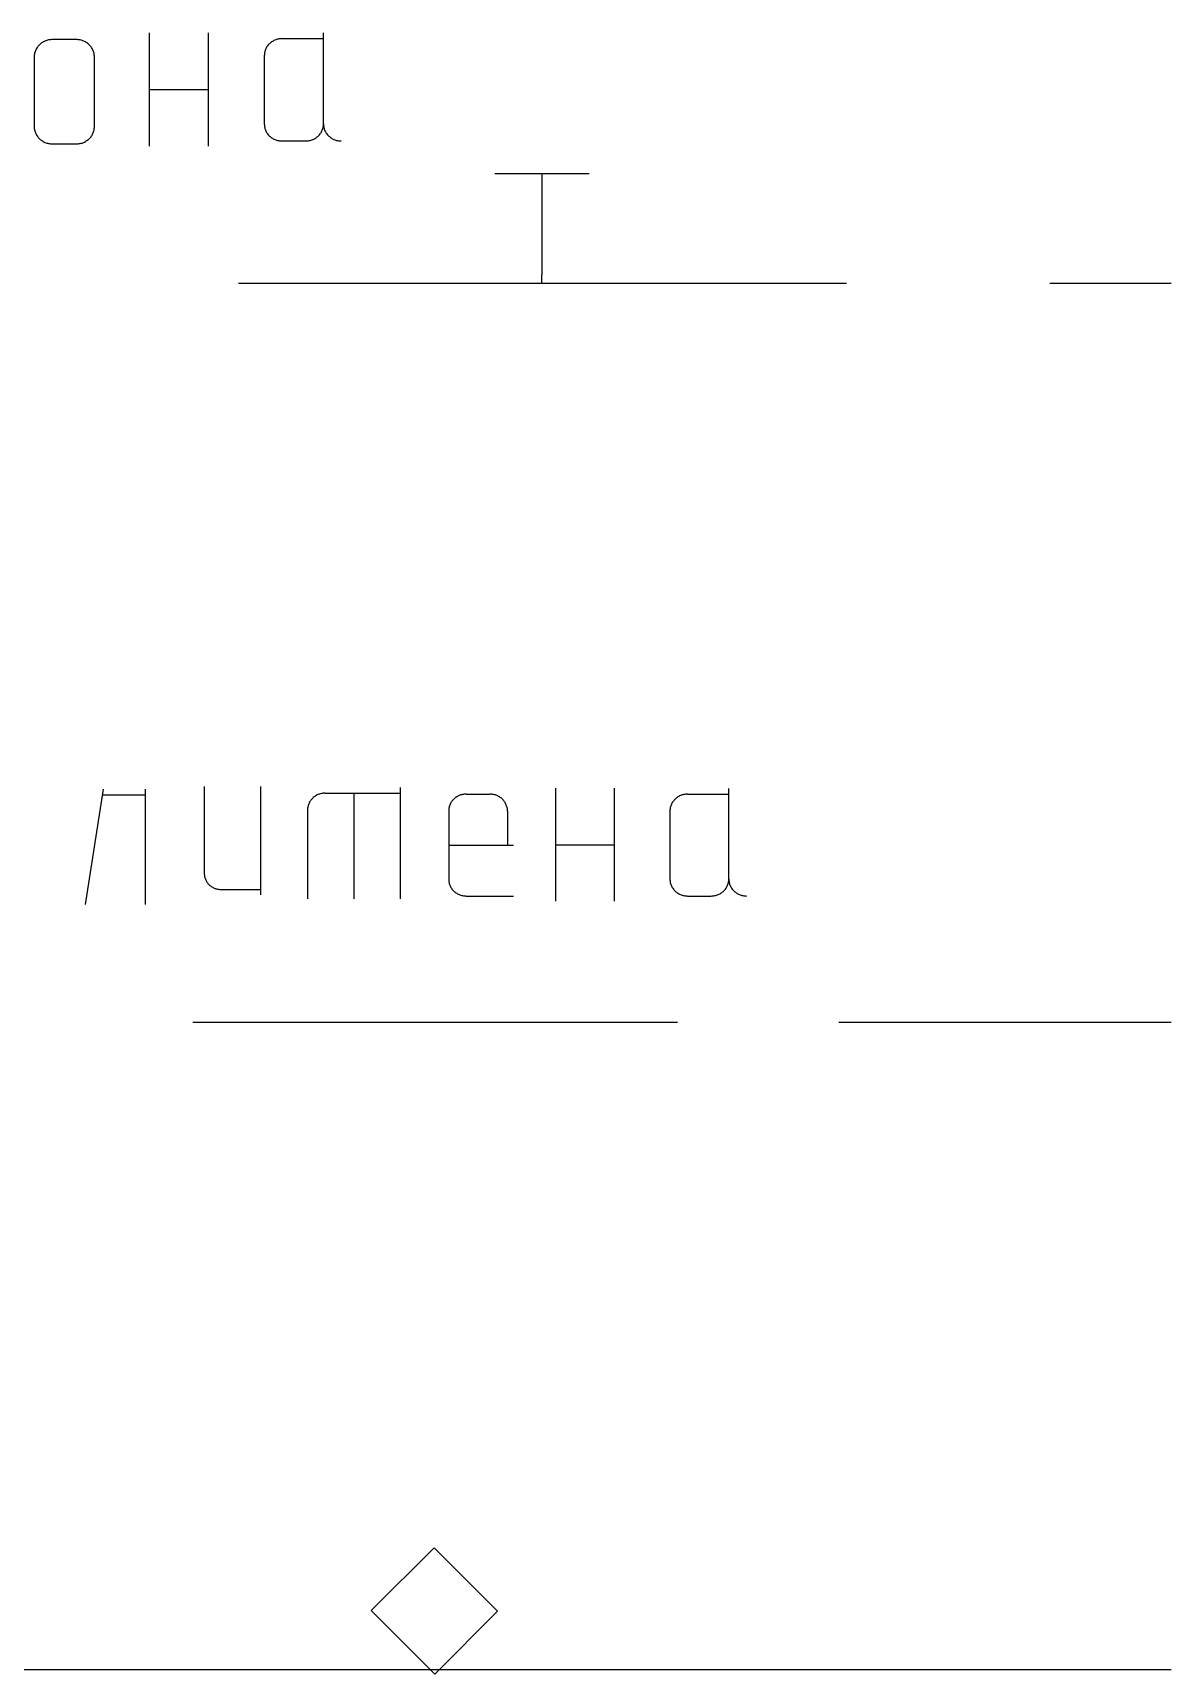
# Model space of a CAD drawing. Extents: x -2918 to -212, y 225 to 5715.
# Drawn here: x -359.37 to -349.3, y 963.71 to 978.24 of the extents above; entities that cross this region are included whole.
import ezdxf

# ---------------------------------------------------------------- set-up
doc = ezdxf.new("R2010")
doc.units = 0
doc.layers.get('0').update_dxf_attribs({"linetype": 'CONTINUOUS'})

# ---------------------------------------------------------------- blocks, each defined once
blk = doc.blocks.new('УСЛ__ОБОЗНАЧЕНИЯ_ГЕО_2')
at = {"color": 18, "linetype": 'CONTINUOUS'}
for p, q in [((116.297, -53.893), (116.289, -53.895)), ((116.305, -53.892), (116.297, -53.893)), ((116.313, -53.891), (116.305, -53.892)), ((116.322, -53.89), (116.313, -53.891)), ((116.33, -53.89), (116.322, -53.89)), ((116.543, -53.89), (116.33, -53.89)), ((116.552, -53.89), (116.543, -53.89)), ((116.56, -53.891), (116.552, -53.89)), ((116.568, -53.892), (116.56, -53.891)), ((116.577, -53.893), (116.568, -53.892)), ((116.585, -53.895), (116.577, -53.893)), ((117.188, -53.83), (117.188, -54.834)), ((117.71, -53.83), (117.71, -54.834)), ((118.307, -53.891), (118.3, -53.895)), ((118.315, -53.889), (118.307, -53.891)), ((118.323, -53.886), (118.315, -53.889)), ((118.331, -53.885), (118.323, -53.886)), ((118.339, -53.883), (118.331, -53.885)), ((118.347, -53.882), (118.339, -53.883)), ((118.355, -53.882), (118.347, -53.882)), ((118.363, -53.881), (118.355, -53.882)), ((118.363, -53.881), (118.73, -53.881)), ((118.73, -54.636), (118.73, -53.831)), ((116.171, -54.028), (116.17, -54.035)), ((116.17, -54.035), (116.17, -54.043)), ((116.172, -54.019), (116.171, -54.028)), ((116.174, -54.012), (116.172, -54.019)), ((116.176, -54.004), (116.174, -54.012)), ((116.178, -53.996), (116.176, -54.004)), ((116.181, -53.988), (116.178, -53.996)), ((116.184, -53.981), (116.181, -53.988)), ((116.188, -53.974), (116.184, -53.981)), ((116.191, -53.967), (116.188, -53.974)), ((116.196, -53.96), (116.191, -53.967)), ((116.201, -53.953), (116.196, -53.96)), ((116.206, -53.947), (116.201, -53.953)), ((116.211, -53.941), (116.206, -53.947)), ((116.217, -53.935), (116.211, -53.941)), ((116.223, -53.929), (116.217, -53.935)), ((116.229, -53.924), (116.223, -53.929)), ((116.236, -53.919), (116.229, -53.924)), ((116.243, -53.915), (116.236, -53.919)), ((116.25, -53.91), (116.243, -53.915)), ((116.257, -53.906), (116.25, -53.91)), ((116.265, -53.903), (116.257, -53.906)), ((116.273, -53.9), (116.265, -53.903)), ((116.281, -53.897), (116.273, -53.9)), ((116.289, -53.895), (116.281, -53.897)), ((116.593, -53.897), (116.585, -53.895)), ((116.601, -53.9), (116.593, -53.897)), ((116.608, -53.903), (116.601, -53.9)), ((116.616, -53.906), (116.608, -53.903)), ((116.623, -53.91), (116.616, -53.906)), ((116.63, -53.915), (116.623, -53.91)), ((116.637, -53.919), (116.63, -53.915)), ((116.644, -53.924), (116.637, -53.919)), ((116.65, -53.929), (116.644, -53.924)), ((116.656, -53.935), (116.65, -53.929)), ((116.662, -53.941), (116.656, -53.935)), ((116.668, -53.947), (116.662, -53.941)), ((116.673, -53.953), (116.668, -53.947)), ((116.677, -53.96), (116.673, -53.953)), ((116.682, -53.967), (116.677, -53.96)), ((116.686, -53.974), (116.682, -53.967)), ((116.689, -53.981), (116.686, -53.974)), ((116.693, -53.988), (116.689, -53.981)), ((116.695, -53.996), (116.693, -53.988)), ((116.698, -54.004), (116.695, -53.996)), ((116.7, -54.012), (116.698, -54.004)), ((116.701, -54.019), (116.7, -54.012)), ((116.702, -54.028), (116.701, -54.019)), ((116.703, -54.035), (116.702, -54.028)), ((116.703, -54.043), (116.703, -54.035)), ((118.207, -54.024), (118.206, -54.032)), ((118.206, -54.032), (118.206, -54.636)), ((118.208, -54.009), (118.207, -54.017)), ((118.207, -54.017), (118.207, -54.024)), ((118.21, -54.001), (118.208, -54.009)), ((118.212, -53.993), (118.21, -54.001)), ((118.214, -53.986), (118.212, -53.993)), ((118.217, -53.978), (118.214, -53.986)), ((118.22, -53.971), (118.217, -53.978)), ((118.223, -53.964), (118.22, -53.971)), ((118.227, -53.957), (118.223, -53.964)), ((118.232, -53.95), (118.227, -53.957)), ((118.236, -53.944), (118.232, -53.95)), ((118.241, -53.937), (118.236, -53.944)), ((118.247, -53.931), (118.241, -53.937)), ((118.252, -53.926), (118.247, -53.931)), ((118.258, -53.92), (118.252, -53.926)), ((118.265, -53.915), (118.258, -53.92)), ((118.271, -53.91), (118.265, -53.915)), ((118.278, -53.906), (118.271, -53.91)), ((118.285, -53.902), (118.278, -53.906)), ((118.292, -53.898), (118.285, -53.902)), ((118.3, -53.895), (118.292, -53.898)), ((116.17, -54.043), (116.17, -54.659)), ((116.703, -54.659), (116.703, -54.043)), ((117.188, -54.332), (117.71, -54.332)), ((116.17, -54.659), (116.17, -54.667)), ((116.17, -54.667), (116.171, -54.675)), ((116.171, -54.675), (116.172, -54.683)), ((116.172, -54.683), (116.174, -54.691)), ((116.174, -54.691), (116.176, -54.698)), ((116.176, -54.698), (116.178, -54.706)), ((116.178, -54.706), (116.181, -54.714)), ((116.181, -54.714), (116.184, -54.721)), ((116.184, -54.721), (116.188, -54.728)), ((116.188, -54.728), (116.191, -54.736)), ((116.191, -54.736), (116.196, -54.742)), ((116.196, -54.742), (116.201, -54.749)), ((116.201, -54.749), (116.206, -54.755)), ((116.206, -54.755), (116.211, -54.762)), ((116.211, -54.762), (116.217, -54.768)), ((116.656, -54.768), (116.662, -54.762)), ((116.662, -54.762), (116.668, -54.755)), ((116.668, -54.755), (116.673, -54.749)), ((116.673, -54.749), (116.677, -54.742)), ((116.677, -54.742), (116.682, -54.736)), ((116.682, -54.736), (116.686, -54.728)), ((116.686, -54.728), (116.689, -54.721)), ((116.689, -54.721), (116.693, -54.714)), ((116.693, -54.714), (116.695, -54.706)), ((116.695, -54.706), (116.698, -54.698)), ((116.698, -54.698), (116.7, -54.691)), ((116.7, -54.691), (116.701, -54.683)), ((116.701, -54.683), (116.702, -54.675)), ((116.702, -54.675), (116.703, -54.667)), ((116.703, -54.667), (116.703, -54.659)), ((118.206, -54.636), (118.207, -54.644)), ((118.207, -54.644), (118.207, -54.652)), ((118.207, -54.652), (118.208, -54.66)), ((118.208, -54.66), (118.21, -54.668)), ((118.21, -54.668), (118.212, -54.675)), ((118.212, -54.675), (118.214, -54.683)), ((118.214, -54.683), (118.217, -54.69)), ((118.217, -54.69), (118.22, -54.698)), ((118.22, -54.698), (118.223, -54.705)), ((118.223, -54.705), (118.227, -54.712)), ((118.227, -54.712), (118.232, -54.718)), ((118.232, -54.718), (118.236, -54.725)), ((118.236, -54.725), (118.241, -54.731)), ((118.241, -54.731), (118.247, -54.737)), ((118.247, -54.737), (118.252, -54.743)), ((118.252, -54.743), (118.258, -54.748)), ((118.258, -54.748), (118.265, -54.754)), ((118.265, -54.754), (118.271, -54.758)), ((118.271, -54.758), (118.278, -54.763)), ((118.278, -54.763), (118.285, -54.767)), ((118.651, -54.767), (118.658, -54.763)), ((118.658, -54.763), (118.665, -54.758)), ((118.665, -54.758), (118.671, -54.754)), ((118.671, -54.754), (118.678, -54.748)), ((118.678, -54.748), (118.684, -54.743)), ((118.684, -54.743), (118.69, -54.737)), ((118.69, -54.737), (118.695, -54.731)), ((118.695, -54.731), (118.7, -54.725)), ((118.7, -54.725), (118.704, -54.718)), ((118.704, -54.718), (118.709, -54.712)), ((118.709, -54.712), (118.713, -54.705)), ((118.713, -54.705), (118.716, -54.698)), ((118.716, -54.698), (118.719, -54.69)), ((118.719, -54.69), (118.722, -54.683)), ((118.722, -54.683), (118.724, -54.675)), ((118.724, -54.675), (118.726, -54.668)), ((118.726, -54.668), (118.728, -54.66)), ((118.728, -54.66), (118.729, -54.652)), ((118.729, -54.652), (118.73, -54.644)), ((118.73, -54.644), (118.73, -54.636)), ((118.73, -54.636), (118.73, -54.644)), ((118.73, -54.644), (118.73, -54.652)), ((118.73, -54.652), (118.732, -54.66)), ((118.732, -54.66), (118.733, -54.668)), ((118.733, -54.668), (118.735, -54.675)), ((118.735, -54.675), (118.737, -54.683)), ((118.737, -54.683), (118.74, -54.69)), ((118.74, -54.69), (118.743, -54.698)), ((118.743, -54.698), (118.747, -54.705)), ((118.747, -54.705), (118.751, -54.712)), ((118.751, -54.712), (118.755, -54.718)), ((118.755, -54.718), (118.76, -54.725)), ((118.76, -54.725), (118.765, -54.731)), ((118.765, -54.731), (118.77, -54.737)), ((118.77, -54.737), (118.776, -54.743)), ((118.776, -54.743), (118.782, -54.748)), ((118.782, -54.748), (118.788, -54.754)), ((118.788, -54.754), (118.794, -54.758)), ((118.794, -54.758), (118.801, -54.763)), ((118.801, -54.763), (118.808, -54.767)), ((116.217, -54.768), (116.223, -54.773)), ((116.223, -54.773), (116.229, -54.778)), ((116.229, -54.778), (116.236, -54.783)), ((116.236, -54.783), (116.243, -54.787)), ((116.243, -54.787), (116.25, -54.792)), ((116.25, -54.792), (116.257, -54.796)), ((116.257, -54.796), (116.265, -54.799)), ((116.265, -54.799), (116.273, -54.802)), ((116.273, -54.802), (116.281, -54.805)), ((116.281, -54.805), (116.289, -54.807)), ((116.289, -54.807), (116.297, -54.809)), ((116.297, -54.809), (116.305, -54.81)), ((116.305, -54.81), (116.313, -54.811)), ((116.313, -54.811), (116.322, -54.812)), ((116.322, -54.812), (116.33, -54.812)), ((116.33, -54.812), (116.543, -54.812)), ((116.543, -54.812), (116.552, -54.812)), ((116.552, -54.812), (116.56, -54.811)), ((116.56, -54.811), (116.568, -54.81)), ((116.568, -54.81), (116.577, -54.809)), ((116.577, -54.809), (116.585, -54.807)), ((116.585, -54.807), (116.593, -54.805)), ((116.593, -54.805), (116.601, -54.802)), ((116.601, -54.802), (116.608, -54.799)), ((116.608, -54.799), (116.616, -54.796)), ((116.616, -54.796), (116.623, -54.792)), ((116.623, -54.792), (116.63, -54.787)), ((116.63, -54.787), (116.637, -54.783)), ((116.637, -54.783), (116.644, -54.778)), ((116.644, -54.778), (116.65, -54.773)), ((116.65, -54.773), (116.656, -54.768)), ((118.285, -54.767), (118.292, -54.771)), ((118.292, -54.771), (118.3, -54.774)), ((118.3, -54.774), (118.307, -54.777)), ((118.307, -54.777), (118.315, -54.78)), ((118.315, -54.78), (118.323, -54.782)), ((118.323, -54.782), (118.331, -54.784)), ((118.331, -54.784), (118.339, -54.785)), ((118.339, -54.785), (118.347, -54.786)), ((118.347, -54.786), (118.355, -54.787)), ((118.355, -54.787), (118.363, -54.787)), ((118.363, -54.787), (118.573, -54.787)), ((118.573, -54.787), (118.581, -54.787)), ((118.581, -54.787), (118.589, -54.786)), ((118.589, -54.786), (118.597, -54.785)), ((118.597, -54.785), (118.605, -54.784)), ((118.605, -54.784), (118.613, -54.782)), ((118.613, -54.782), (118.621, -54.78)), ((118.621, -54.78), (118.629, -54.777)), ((118.629, -54.777), (118.637, -54.774)), ((118.637, -54.774), (118.644, -54.771)), ((118.644, -54.771), (118.651, -54.767)), ((118.808, -54.767), (118.816, -54.771)), ((118.816, -54.771), (118.823, -54.774)), ((118.823, -54.774), (118.83, -54.777)), ((118.83, -54.777), (118.838, -54.78)), ((118.838, -54.78), (118.846, -54.782)), ((118.846, -54.782), (118.854, -54.784)), ((118.854, -54.784), (118.862, -54.785)), ((118.862, -54.785), (118.87, -54.786)), ((118.87, -54.786), (118.878, -54.787)), ((118.878, -54.787), (118.887, -54.787)), ((120.245, -55.074), (121.082, -55.074)), ((120.663, -55.074), (120.663, -55.972)), ((117.979, -56.044), (123.358, -56.044)), ((120.663, -56.044), (120.663, -55.972)), ((125.157, -56.044), (126.231, -56.044)), ((116.78, -60.525), (116.621, -61.545)), ((117.152, -60.576), (116.78, -60.576)), ((117.152, -60.525), (117.152, -61.545)), ((117.675, -60.5), (117.675, -61.268)), ((118.174, -60.5), (118.174, -61.46)), ((118.743, -60.559), (119.408, -60.559)), ((118.999, -60.559), (118.999, -61.494)), ((119.408, -60.51), (119.408, -61.494)), ((119.994, -60.568), (120.202, -60.568)), ((120.782, -60.516), (120.782, -61.516)), ((121.302, -60.516), (121.302, -61.516)), ((121.952, -60.568), (122.317, -60.568)), ((122.317, -61.319), (122.317, -60.517)), ((118.59, -60.707), (118.59, -61.494)), ((119.838, -60.718), (119.838, -61.319)), ((120.359, -60.718), (120.359, -61.019)), ((121.796, -60.718), (121.796, -61.319)), ((119.838, -61.019), (120.411, -61.019)), ((120.782, -61.016), (121.302, -61.016)), ((117.825, -61.412), (118.174, -61.412)), ((119.994, -61.47), (120.411, -61.47)), ((121.952, -61.47), (122.161, -61.47)), ((117.575, -62.587), (121.862, -62.587)), ((123.291, -62.587), (126.232, -62.587)), ((119.708, -67.237), (119.151, -67.793)), ((120.271, -67.8), (119.708, -67.237)), ((119.151, -67.793), (119.714, -68.357)), ((119.714, -68.357), (120.271, -67.8)), ((88.993, -68.315), (126.231, -68.315))]:
    blk.add_line(p, q, dxfattribs=at)
at = {"color": 18, "linetype": 'CONTINUOUS', "flags": 128}
for points in [[(118.743, -60.559), (118.735, -60.559), (118.727, -60.56), (118.719, -60.561), (118.711, -60.563), (118.703, -60.564), (118.696, -60.567), (118.688, -60.569), (118.681, -60.572), (118.673, -60.575), (118.666, -60.579), (118.659, -60.583), (118.653, -60.588), (118.647, -60.592), (118.64, -60.597), (118.635, -60.603), (118.629, -60.608), (118.624, -60.614), (118.619, -60.62), (118.614, -60.627), (118.61, -60.633), (118.606, -60.64), (118.603, -60.647), (118.6, -60.654), (118.597, -60.661), (118.595, -60.669), (118.593, -60.676), (118.591, -60.684), (118.59, -60.691), (118.59, -60.699), (118.59, -60.707)], [(119.994, -60.568), (119.986, -60.568), (119.977, -60.568), (119.969, -60.57), (119.961, -60.571), (119.953, -60.573), (119.946, -60.575), (119.938, -60.578), (119.93, -60.581), (119.923, -60.584), (119.916, -60.588), (119.909, -60.592), (119.902, -60.596), (119.896, -60.601), (119.889, -60.606), (119.883, -60.612), (119.878, -60.617), (119.872, -60.623), (119.867, -60.63), (119.863, -60.636), (119.858, -60.643), (119.855, -60.65), (119.851, -60.657), (119.848, -60.664), (119.845, -60.671), (119.843, -60.679), (119.841, -60.687), (119.839, -60.694), (119.838, -60.702), (119.838, -60.71), (119.838, -60.718)], [(120.359, -60.718), (120.358, -60.71), (120.358, -60.702), (120.357, -60.694), (120.355, -60.687), (120.353, -60.679), (120.351, -60.671), (120.348, -60.664), (120.345, -60.657), (120.341, -60.65), (120.338, -60.643), (120.333, -60.636), (120.329, -60.63), (120.324, -60.623), (120.319, -60.617), (120.313, -60.612), (120.307, -60.606), (120.301, -60.601), (120.294, -60.596), (120.287, -60.592), (120.28, -60.588), (120.273, -60.584), (120.266, -60.581), (120.258, -60.578), (120.251, -60.575), (120.243, -60.573), (120.235, -60.571), (120.227, -60.57), (120.219, -60.568), (120.21, -60.568), (120.202, -60.568)], [(121.952, -60.568), (121.944, -60.568), (121.936, -60.568), (121.928, -60.57), (121.92, -60.571), (121.912, -60.573), (121.904, -60.575), (121.896, -60.578), (121.889, -60.581), (121.881, -60.584), (121.874, -60.588), (121.867, -60.592), (121.86, -60.596), (121.854, -60.601), (121.847, -60.606), (121.842, -60.612), (121.836, -60.617), (121.831, -60.623), (121.826, -60.63), (121.821, -60.636), (121.817, -60.643), (121.813, -60.65), (121.809, -60.657), (121.806, -60.664), (121.803, -60.671), (121.801, -60.679), (121.799, -60.687), (121.798, -60.694), (121.797, -60.702), (121.796, -60.71), (121.796, -60.718)], [(117.675, -61.268), (117.675, -61.275), (117.676, -61.283), (117.677, -61.291), (117.678, -61.298), (117.68, -61.305), (117.682, -61.312), (117.685, -61.32), (117.688, -61.327), (117.691, -61.333), (117.695, -61.34), (117.699, -61.346), (117.704, -61.353), (117.708, -61.358), (117.714, -61.364), (117.719, -61.37), (117.724, -61.375), (117.731, -61.38), (117.737, -61.384), (117.743, -61.389), (117.75, -61.392), (117.757, -61.396), (117.764, -61.399), (117.771, -61.402), (117.778, -61.405), (117.786, -61.407), (117.794, -61.409), (117.801, -61.41), (117.809, -61.411), (117.817, -61.412), (117.825, -61.412)], [(119.838, -61.319), (119.838, -61.327), (119.838, -61.335), (119.839, -61.343), (119.841, -61.35), (119.843, -61.358), (119.845, -61.366), (119.848, -61.373), (119.851, -61.38), (119.855, -61.387), (119.858, -61.394), (119.863, -61.401), (119.867, -61.408), (119.872, -61.414), (119.878, -61.42), (119.883, -61.426), (119.889, -61.431), (119.896, -61.436), (119.902, -61.441), (119.909, -61.445), (119.916, -61.449), (119.923, -61.453), (119.93, -61.456), (119.938, -61.459), (119.946, -61.462), (119.953, -61.465), (119.961, -61.466), (119.969, -61.468), (119.977, -61.469), (119.986, -61.469), (119.994, -61.47)], [(121.796, -61.319), (121.796, -61.327), (121.797, -61.335), (121.798, -61.343), (121.799, -61.35), (121.801, -61.358), (121.803, -61.366), (121.806, -61.373), (121.809, -61.38), (121.813, -61.387), (121.817, -61.394), (121.821, -61.401), (121.826, -61.408), (121.831, -61.414), (121.836, -61.42), (121.842, -61.426), (121.847, -61.431), (121.854, -61.436), (121.86, -61.441), (121.867, -61.445), (121.874, -61.449), (121.881, -61.453), (121.889, -61.456), (121.896, -61.459), (121.904, -61.462), (121.912, -61.465), (121.92, -61.466), (121.928, -61.468), (121.936, -61.469), (121.944, -61.469), (121.952, -61.47)], [(122.161, -61.47), (122.169, -61.469), (122.177, -61.469), (122.185, -61.468), (122.193, -61.466), (122.201, -61.465), (122.209, -61.462), (122.217, -61.459), (122.224, -61.456), (122.232, -61.453), (122.239, -61.449), (122.246, -61.445), (122.252, -61.441), (122.259, -61.436), (122.265, -61.431), (122.271, -61.426), (122.277, -61.42), (122.282, -61.414), (122.287, -61.408), (122.292, -61.401), (122.296, -61.394), (122.3, -61.387), (122.303, -61.38), (122.306, -61.373), (122.309, -61.366), (122.311, -61.358), (122.313, -61.35), (122.315, -61.343), (122.316, -61.335), (122.317, -61.327), (122.317, -61.319), (122.317, -61.327), (122.318, -61.335), (122.319, -61.343), (122.32, -61.35), (122.322, -61.358), (122.324, -61.366), (122.327, -61.373), (122.33, -61.38), (122.334, -61.387), (122.338, -61.394), (122.342, -61.401), (122.347, -61.408), (122.352, -61.414), (122.357, -61.42), (122.363, -61.426), (122.369, -61.431), (122.375, -61.436), (122.381, -61.441), (122.388, -61.445), (122.395, -61.449), (122.402, -61.453), (122.41, -61.456), (122.417, -61.459), (122.425, -61.462), (122.433, -61.465), (122.441, -61.466), (122.449, -61.468), (122.457, -61.469), (122.465, -61.469), (122.473, -61.47)]]:
    blk.add_lwpolyline(points, dxfattribs=at)

msp = doc.modelspace()

# ---------------------------------------------------------------- block references
msp.add_blockref('УСЛ__ОБОЗНАЧЕНИЯ_ГЕО_2', (-475.527, 1032.066))

doc.saveas('drawing.dxf')
